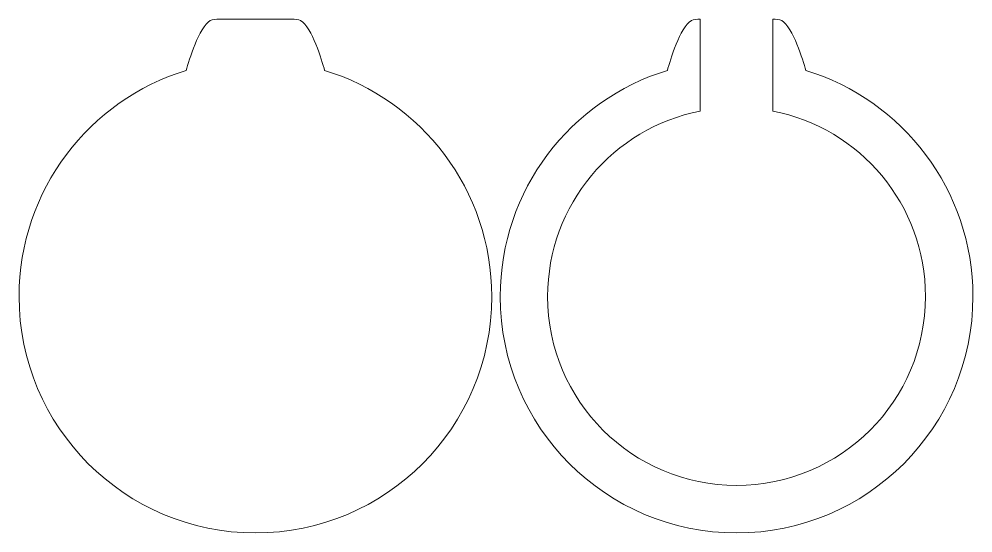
# Model space of a CAD drawing. Header units: centimetres. Extents: x -78 to 86, y -19 to 11.
# Drawn here: x -49.7 to 6.9, y -19.3 to 11.2 of the extents above; entities that cross this region are included whole.
import ezdxf

# ---------------------------------------------------------------- set-up
doc = ezdxf.new("R2010")
doc.units = ezdxf.units.CM
doc.header["$MEASUREMENT"] = 0
doc.layers.add('layer 1', color=7, linetype='Continuous')

msp = doc.modelspace()

# ---------------------------------------------------------------- linework, layer by layer
at = {"layer": 'layer 1', "color": 230, "lineweight": 9}
for points, knots in [([(-31.55406, 8.18458), (-25.81015, 6.42849), (-21.63228, 1.08602), (-21.63228, -5.2328), (-21.63228, -5.2328), (-21.63228, -12.98073), (-27.91322, -19.26167), (-35.66115, -19.26167), (-35.66115, -19.26167), (-43.40906, -19.26167), (-49.69, -12.98073), (-49.69, -5.2328), (-49.69, -5.2328), (-49.69, 1.08602), (-45.51213, 6.42849), (-39.76824, 8.18458), (-39.76824, 8.18458), (-39.76824, 8.18458), (-39.7694, 8.18492), (-39.7694, 8.18492), (-39.7694, 8.18492), (-39.5941, 8.79313), (-39.02765, 10.73001), (-38.34022, 11.15019), (-38.34022, 11.15019), (-38.20876, 11.23054), (-38.00091, 11.21755), (-37.81613, 11.21755), (-37.81613, 11.21755), (-37.81613, 11.21755), (-35.66115, 11.21755), (-35.66115, 11.21755), (-35.66115, 11.21755), (-35.66115, 11.21755), (-33.50617, 11.21755), (-33.50617, 11.21755), (-33.50617, 11.21755), (-33.32138, 11.21755), (-33.11353, 11.23054), (-32.98207, 11.15019), (-32.98207, 11.15019), (-32.29464, 10.73001), (-31.7282, 8.79313), (-31.55289, 8.18492), (-31.55289, 8.18492), (-31.55289, 8.18492), (-31.55406, 8.18458), (-31.55406, 8.18458)], [0, 0, 0, 0, 0.07692308, 0.07692308, 0.07692308, 0.07692308, 0.15384615, 0.15384615, 0.15384615, 0.15384615, 0.23076923, 0.23076923, 0.23076923, 0.23076923, 0.30769231, 0.30769231, 0.30769231, 0.30769231, 0.38461538, 0.38461538, 0.38461538, 0.38461538, 0.46153846, 0.46153846, 0.46153846, 0.46153846, 0.53846154, 0.53846154, 0.53846154, 0.53846154, 0.61538462, 0.61538462, 0.61538462, 0.61538462, 0.69230769, 0.69230769, 0.69230769, 0.69230769, 0.76923077, 0.76923077, 0.76923077, 0.76923077, 0.84615385, 0.84615385, 0.84615385, 0.84615385, 1, 1, 1, 1]), ([(-4.94845, 5.773), (0.21308, 4.76817), (4.10927, 0.22262), (4.10927, -5.23281), (4.10927, -5.23281), (4.10927, -11.42535), (-0.91089, -16.44551), (-7.10343, -16.44551), (-7.10343, -16.44551), (-13.29597, -16.44551), (-18.31612, -11.42534), (-18.31612, -5.23281), (-18.31612, -5.23281), (-18.31612, 0.22262), (-14.41993, 4.76818), (-9.2584, 5.773), (-9.2584, 5.773), (-9.2584, 5.773), (-9.25841, 11.21754), (-9.25841, 11.21754), (-9.25841, 11.21754), (-9.44319, 11.21754), (-9.65104, 11.23054), (-9.78251, 11.15018), (-9.78251, 11.15018), (-10.46993, 10.73002), (-11.03639, 8.79313), (-11.21168, 8.18493), (-11.21168, 8.18493), (-11.21168, 8.18493), (-11.21053, 8.18457), (-11.21053, 8.18457), (-11.21053, 8.18457), (-16.95441, 6.4285), (-21.13229, 1.08602), (-21.13229, -5.23281), (-21.13229, -5.23281), (-21.13229, -12.98073), (-14.85135, -19.26166), (-7.10343, -19.26166), (-7.10343, -19.26166), (0.6445, -19.26166), (6.92543, -12.98073), (6.92543, -5.23281), (6.92543, -5.23281), (6.92543, 1.08602), (2.74757, 6.4285), (-2.99633, 8.18457), (-2.99633, 8.18457), (-2.99633, 8.18457), (-2.99518, 8.18493), (-2.99518, 8.18493), (-2.99518, 8.18493), (-3.17047, 8.79313), (-3.73693, 10.73002), (-4.42435, 11.15018), (-4.42435, 11.15018), (-4.55582, 11.23054), (-4.76367, 11.21754), (-4.94845, 11.21755), (-4.94845, 11.21755), (-4.94845, 11.21755), (-4.94845, 5.773), (-4.94845, 5.773)], [0, 0, 0, 0, 0.05882353, 0.05882353, 0.05882353, 0.05882353, 0.11764706, 0.11764706, 0.11764706, 0.11764706, 0.17647059, 0.17647059, 0.17647059, 0.17647059, 0.23529412, 0.23529412, 0.23529412, 0.23529412, 0.29411765, 0.29411765, 0.29411765, 0.29411765, 0.35294118, 0.35294118, 0.35294118, 0.35294118, 0.41176471, 0.41176471, 0.41176471, 0.41176471, 0.47058824, 0.47058824, 0.47058824, 0.47058824, 0.52941176, 0.52941176, 0.52941176, 0.52941176, 0.58823529, 0.58823529, 0.58823529, 0.58823529, 0.64705882, 0.64705882, 0.64705882, 0.64705882, 0.70588235, 0.70588235, 0.70588235, 0.70588235, 0.76470588, 0.76470588, 0.76470588, 0.76470588, 0.82352941, 0.82352941, 0.82352941, 0.82352941, 0.88235294, 0.88235294, 0.88235294, 0.88235294, 1, 1, 1, 1])]:
    msp.add_open_spline(points, degree=3, knots=knots, dxfattribs=at)

doc.saveas('drawing.dxf')
